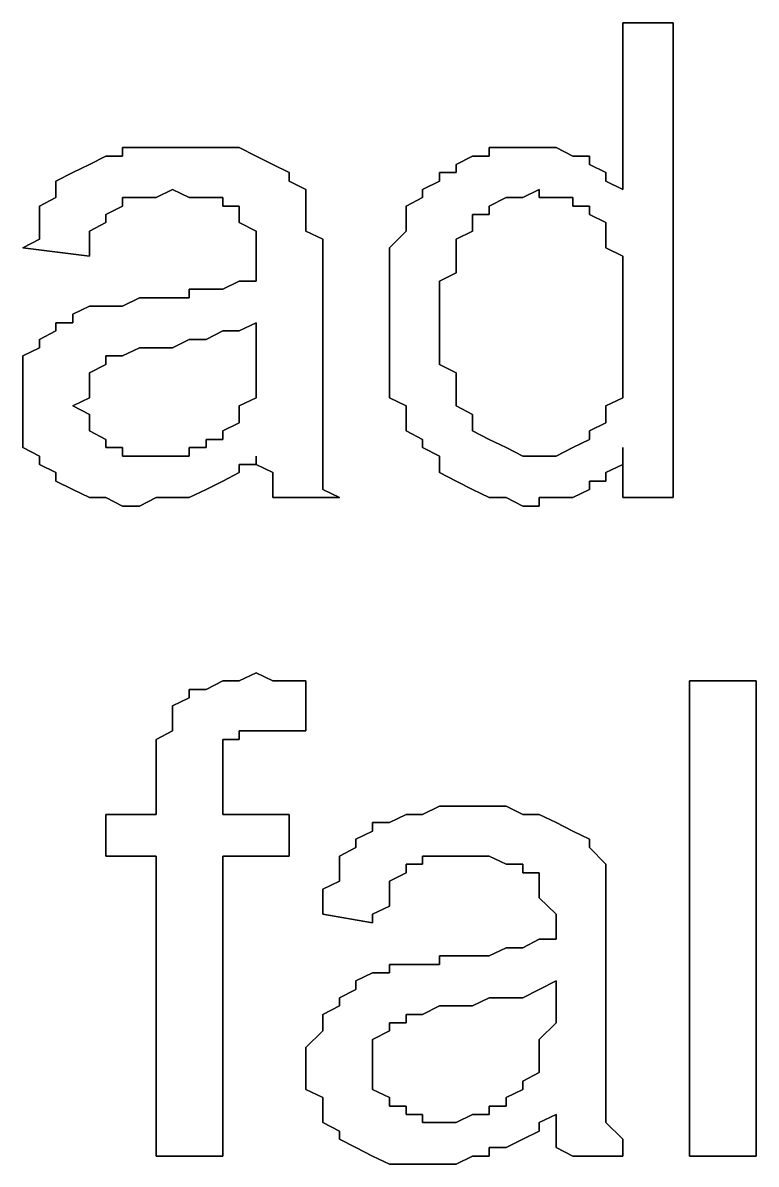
# Model space of a CAD drawing. Header units: metres. Extents: x 2.9 to 42.8, y 1.7 to 28.7.
# Drawn here: x 38.6292 to 38.7844, y 14.9243 to 15.1659 of the extents above; entities that cross this region are included whole.
import ezdxf

# ---------------------------------------------------------------- set-up
doc = ezdxf.new("R2010")
doc.units = ezdxf.units.M
doc.layers.add('GRIS', color=8, linetype='Continuous')

msp = doc.modelspace()

# ---------------------------------------------------------------- linework, layer by layer
at = {"layer": 'GRIS', "lineweight": -3}
for points in [[(38.7668, 15.1659), (38.7562, 15.1659), (38.7668, 15.1659)], [(38.7562, 15.1659), (38.7562, 15.1306), (38.7562, 15.1659)], [(38.7668, 15.0654), (38.7668, 15.1659), (38.7668, 15.0654)], [(38.6539, 15.1395), (38.6503, 15.1395), (38.6539, 15.1395)], [(38.6503, 15.1395), (38.6503, 15.1377), (38.6503, 15.1395)], [(38.6574, 15.1395), (38.6539, 15.1395), (38.6574, 15.1395)], [(38.6609, 15.1395), (38.6574, 15.1395), (38.6609, 15.1395)], [(38.6644, 15.1395), (38.6609, 15.1395), (38.6644, 15.1395)], [(38.668, 15.1395), (38.6644, 15.1395), (38.668, 15.1395)], [(38.6715, 15.1395), (38.668, 15.1395), (38.6715, 15.1395)], [(38.675, 15.1395), (38.6715, 15.1395), (38.675, 15.1395)], [(38.6786, 15.1377), (38.675, 15.1395), (38.6786, 15.1377)], [(38.7315, 15.1395), (38.7279, 15.1395), (38.7315, 15.1395)], [(38.7279, 15.1395), (38.7279, 15.1377), (38.7279, 15.1395)], [(38.735, 15.1395), (38.7315, 15.1395), (38.735, 15.1395)], [(38.7385, 15.1395), (38.735, 15.1395), (38.7385, 15.1395)], [(38.7421, 15.1395), (38.7385, 15.1395), (38.7421, 15.1395)], [(38.7456, 15.1377), (38.7421, 15.1395), (38.7456, 15.1377)], [(38.6468, 15.1377), (38.6433, 15.1359), (38.6468, 15.1377)], [(38.6503, 15.1377), (38.6468, 15.1377), (38.6503, 15.1377)], [(38.6821, 15.1359), (38.6786, 15.1377), (38.6821, 15.1359)], [(38.7244, 15.1377), (38.7209, 15.1359), (38.7244, 15.1377)], [(38.7279, 15.1377), (38.7244, 15.1377), (38.7279, 15.1377)], [(38.7491, 15.1377), (38.7456, 15.1377), (38.7491, 15.1377)], [(38.7491, 15.1359), (38.7491, 15.1377), (38.7491, 15.1359)], [(38.6398, 15.1342), (38.6362, 15.1324), (38.6398, 15.1342)], [(38.6433, 15.1359), (38.6398, 15.1342), (38.6433, 15.1359)], [(38.6856, 15.1342), (38.6821, 15.1359), (38.6856, 15.1342)], [(38.6856, 15.1324), (38.6856, 15.1342), (38.6856, 15.1324)], [(38.7209, 15.1342), (38.7174, 15.1342), (38.7209, 15.1342)], [(38.7174, 15.1342), (38.7174, 15.1324), (38.7174, 15.1342)], [(38.7209, 15.1359), (38.7209, 15.1342), (38.7209, 15.1359)], [(38.7526, 15.1342), (38.7491, 15.1359), (38.7526, 15.1342)], [(38.7526, 15.1324), (38.7526, 15.1342), (38.7526, 15.1324)], [(38.6362, 15.1324), (38.6362, 15.1306), (38.6362, 15.1324)], [(38.6891, 15.1306), (38.6856, 15.1324), (38.6891, 15.1306)], [(38.7174, 15.1324), (38.7138, 15.1306), (38.7174, 15.1324)], [(38.7562, 15.1306), (38.7526, 15.1324), (38.7562, 15.1306)], [(38.6362, 15.1306), (38.6362, 15.1289), (38.6362, 15.1306)], [(38.6574, 15.1289), (38.6609, 15.1306), (38.6574, 15.1289)], [(38.6609, 15.1306), (38.6644, 15.1289), (38.6609, 15.1306)], [(38.6891, 15.1289), (38.6891, 15.1306), (38.6891, 15.1289)], [(38.7138, 15.1306), (38.7138, 15.1289), (38.7138, 15.1306)], [(38.735, 15.1289), (38.7385, 15.1306), (38.735, 15.1289)], [(38.7385, 15.1306), (38.7385, 15.1289), (38.7385, 15.1306)], [(38.6362, 15.1289), (38.6327, 15.1271), (38.6362, 15.1289)], [(38.6327, 15.1271), (38.6327, 15.1253), (38.6327, 15.1271)], [(38.6468, 15.1253), (38.6503, 15.1271), (38.6468, 15.1253)], [(38.6503, 15.1271), (38.6503, 15.1289), (38.6503, 15.1271)], [(38.6503, 15.1289), (38.6539, 15.1289), (38.6503, 15.1289)], [(38.6539, 15.1289), (38.6574, 15.1289), (38.6539, 15.1289)], [(38.6644, 15.1289), (38.668, 15.1289), (38.6644, 15.1289)], [(38.668, 15.1289), (38.6715, 15.1289), (38.668, 15.1289)], [(38.6715, 15.1289), (38.6715, 15.1271), (38.6715, 15.1289)], [(38.6715, 15.1271), (38.675, 15.1271), (38.6715, 15.1271)], [(38.675, 15.1271), (38.675, 15.1253), (38.675, 15.1271)], [(38.6891, 15.1253), (38.6891, 15.1289), (38.6891, 15.1253)], [(38.7138, 15.1289), (38.7103, 15.1271), (38.7138, 15.1289)], [(38.7103, 15.1271), (38.7103, 15.1236), (38.7103, 15.1271)], [(38.7279, 15.1271), (38.7315, 15.1289), (38.7279, 15.1271)], [(38.7279, 15.1253), (38.7279, 15.1271), (38.7279, 15.1253)], [(38.7315, 15.1289), (38.735, 15.1289), (38.7315, 15.1289)], [(38.7385, 15.1289), (38.7421, 15.1289), (38.7385, 15.1289)], [(38.7421, 15.1289), (38.7456, 15.1289), (38.7421, 15.1289)], [(38.7456, 15.1289), (38.7456, 15.1271), (38.7456, 15.1289)], [(38.7456, 15.1271), (38.7491, 15.1271), (38.7456, 15.1271)], [(38.7491, 15.1271), (38.7491, 15.1253), (38.7491, 15.1271)], [(38.6327, 15.1253), (38.6327, 15.1236), (38.6327, 15.1253)], [(38.6468, 15.1236), (38.6468, 15.1253), (38.6468, 15.1236)], [(38.675, 15.1253), (38.675, 15.1236), (38.675, 15.1253)], [(38.6891, 15.1236), (38.6891, 15.1253), (38.6891, 15.1236)], [(38.7244, 15.1236), (38.7244, 15.1253), (38.7244, 15.1236)], [(38.7244, 15.1253), (38.7279, 15.1253), (38.7244, 15.1253)], [(38.7491, 15.1253), (38.7526, 15.1236), (38.7491, 15.1253)], [(38.6327, 15.1236), (38.6327, 15.1201), (38.6327, 15.1236)], [(38.6433, 15.1218), (38.6468, 15.1236), (38.6433, 15.1218)], [(38.6433, 15.1201), (38.6433, 15.1218), (38.6433, 15.1201)], [(38.675, 15.1236), (38.6786, 15.1218), (38.675, 15.1236)], [(38.6786, 15.1218), (38.6786, 15.1201), (38.6786, 15.1218)], [(38.6891, 15.1218), (38.6891, 15.1236), (38.6891, 15.1218)], [(38.6927, 15.1201), (38.6891, 15.1218), (38.6927, 15.1201)], [(38.7103, 15.1218), (38.7068, 15.1183), (38.7103, 15.1218)], [(38.7103, 15.1236), (38.7103, 15.1218), (38.7103, 15.1236)], [(38.7209, 15.1201), (38.7244, 15.1218), (38.7209, 15.1201)], [(38.7244, 15.1218), (38.7244, 15.1236), (38.7244, 15.1218)], [(38.7526, 15.1236), (38.7526, 15.1218), (38.7526, 15.1236)], [(38.7526, 15.1218), (38.7526, 15.1201), (38.7526, 15.1218)], [(38.6327, 15.1201), (38.6292, 15.1183), (38.6327, 15.1201)], [(38.6433, 15.1165), (38.6433, 15.1201), (38.6433, 15.1165)], [(38.6786, 15.1201), (38.6786, 15.1183), (38.6786, 15.1201)], [(38.6927, 15.1183), (38.6927, 15.1201), (38.6927, 15.1183)], [(38.7209, 15.1183), (38.7209, 15.1201), (38.7209, 15.1183)], [(38.7526, 15.1201), (38.7526, 15.1183), (38.7526, 15.1201)], [(38.6292, 15.1183), (38.6433, 15.1165), (38.6292, 15.1183)], [(38.6786, 15.1183), (38.6786, 15.1148), (38.6786, 15.1183)], [(38.6927, 15.1148), (38.6927, 15.1183), (38.6927, 15.1148)], [(38.7068, 15.1183), (38.7068, 15.1165), (38.7068, 15.1183)], [(38.7209, 15.1165), (38.7209, 15.1183), (38.7209, 15.1165)], [(38.7526, 15.1183), (38.7562, 15.1165), (38.7526, 15.1183)], [(38.6786, 15.1148), (38.6786, 15.1112), (38.6786, 15.1148)], [(38.6927, 15.113), (38.6927, 15.1148), (38.6927, 15.113)], [(38.7068, 15.1165), (38.7068, 15.1148), (38.7068, 15.1165)], [(38.7068, 15.1148), (38.7068, 15.1112), (38.7068, 15.1148)], [(38.7209, 15.113), (38.7209, 15.1165), (38.7209, 15.113)], [(38.7562, 15.1165), (38.7562, 15.1148), (38.7562, 15.1165)], [(38.7562, 15.1148), (38.7562, 15.1112), (38.7562, 15.1148)], [(38.6927, 15.0971), (38.6927, 15.113), (38.6927, 15.0971)], [(38.7174, 15.1112), (38.7209, 15.113), (38.7174, 15.1112)], [(38.675, 15.1112), (38.6715, 15.1095), (38.675, 15.1112)], [(38.6786, 15.1112), (38.675, 15.1112), (38.6786, 15.1112)], [(38.7068, 15.1112), (38.7068, 15.1095), (38.7068, 15.1112)], [(38.7174, 15.1095), (38.7174, 15.1112), (38.7174, 15.1095)], [(38.7562, 15.1112), (38.7562, 15.1095), (38.7562, 15.1112)], [(38.6539, 15.1077), (38.6503, 15.1059), (38.6539, 15.1077)], [(38.6574, 15.1077), (38.6539, 15.1077), (38.6574, 15.1077)], [(38.6609, 15.1077), (38.6574, 15.1077), (38.6609, 15.1077)], [(38.6644, 15.1077), (38.6609, 15.1077), (38.6644, 15.1077)], [(38.668, 15.1095), (38.6644, 15.1095), (38.668, 15.1095)], [(38.6644, 15.1095), (38.6644, 15.1077), (38.6644, 15.1095)], [(38.6715, 15.1095), (38.668, 15.1095), (38.6715, 15.1095)], [(38.7068, 15.1095), (38.7068, 15.1077), (38.7068, 15.1095)], [(38.7068, 15.1077), (38.7068, 15.1042), (38.7068, 15.1077)], [(38.7174, 15.1059), (38.7174, 15.1095), (38.7174, 15.1059)], [(38.7562, 15.1095), (38.7562, 15.1077), (38.7562, 15.1095)], [(38.7562, 15.1077), (38.7562, 15.1042), (38.7562, 15.1077)], [(38.6433, 15.1059), (38.6398, 15.1042), (38.6433, 15.1059)], [(38.6468, 15.1059), (38.6433, 15.1059), (38.6468, 15.1059)], [(38.6503, 15.1059), (38.6468, 15.1059), (38.6503, 15.1059)], [(38.7174, 15.1024), (38.7174, 15.1059), (38.7174, 15.1024)], [(38.6398, 15.1042), (38.6398, 15.1024), (38.6398, 15.1042)], [(38.7068, 15.1042), (38.7068, 15.1024), (38.7068, 15.1042)], [(38.7562, 15.1042), (38.7562, 15.1007), (38.7562, 15.1042)], [(38.6362, 15.1007), (38.6327, 15.0989), (38.6362, 15.1007)], [(38.6398, 15.1024), (38.6362, 15.1024), (38.6398, 15.1024)], [(38.6362, 15.1024), (38.6362, 15.1007), (38.6362, 15.1024)], [(38.668, 15.0989), (38.6715, 15.1007), (38.668, 15.0989)], [(38.6715, 15.1007), (38.675, 15.1007), (38.6715, 15.1007)], [(38.675, 15.1007), (38.6786, 15.1024), (38.675, 15.1007)], [(38.6786, 15.1024), (38.6786, 15.0971), (38.6786, 15.1024)], [(38.7068, 15.1024), (38.7068, 15.1007), (38.7068, 15.1024)], [(38.7068, 15.1007), (38.7068, 15.0989), (38.7068, 15.1007)], [(38.7174, 15.0989), (38.7174, 15.1024), (38.7174, 15.0989)], [(38.7562, 15.1007), (38.7562, 15.0989), (38.7562, 15.1007)], [(38.6327, 15.0989), (38.6327, 15.0971), (38.6327, 15.0989)], [(38.6609, 15.0971), (38.6644, 15.0989), (38.6609, 15.0971)], [(38.6644, 15.0989), (38.668, 15.0989), (38.6644, 15.0989)], [(38.7068, 15.0989), (38.7068, 15.0954), (38.7068, 15.0989)], [(38.7174, 15.0971), (38.7174, 15.0989), (38.7174, 15.0971)], [(38.7562, 15.0989), (38.7562, 15.0954), (38.7562, 15.0989)], [(38.6327, 15.0971), (38.6292, 15.0954), (38.6327, 15.0971)], [(38.6292, 15.0954), (38.6292, 15.0936), (38.6292, 15.0954)], [(38.6468, 15.0936), (38.6468, 15.0954), (38.6468, 15.0936)], [(38.6468, 15.0954), (38.6503, 15.0954), (38.6468, 15.0954)], [(38.6503, 15.0954), (38.6539, 15.0971), (38.6503, 15.0954)], [(38.6539, 15.0971), (38.6574, 15.0971), (38.6539, 15.0971)], [(38.6574, 15.0971), (38.6609, 15.0971), (38.6574, 15.0971)], [(38.6786, 15.0971), (38.6786, 15.0936), (38.6786, 15.0971)], [(38.6927, 15.0918), (38.6927, 15.0971), (38.6927, 15.0918)], [(38.7068, 15.0954), (38.7068, 15.0936), (38.7068, 15.0954)], [(38.7174, 15.0936), (38.7174, 15.0971), (38.7174, 15.0936)], [(38.7562, 15.0954), (38.7562, 15.0936), (38.7562, 15.0954)], [(38.6292, 15.0936), (38.6292, 15.0918), (38.6292, 15.0936)], [(38.6433, 15.0918), (38.6468, 15.0936), (38.6433, 15.0918)], [(38.6786, 15.0936), (38.6786, 15.0918), (38.6786, 15.0936)], [(38.7068, 15.0936), (38.7068, 15.0918), (38.7068, 15.0936)], [(38.7209, 15.0918), (38.7174, 15.0936), (38.7209, 15.0918)], [(38.7562, 15.0936), (38.7562, 15.0901), (38.7562, 15.0936)], [(38.6292, 15.0918), (38.6292, 15.0901), (38.6292, 15.0918)], [(38.6433, 15.0883), (38.6433, 15.0918), (38.6433, 15.0883)], [(38.6786, 15.0918), (38.6786, 15.0901), (38.6786, 15.0918)], [(38.6927, 15.0901), (38.6927, 15.0918), (38.6927, 15.0901)], [(38.7068, 15.0918), (38.7068, 15.0883), (38.7068, 15.0918)], [(38.7209, 15.0883), (38.7209, 15.0918), (38.7209, 15.0883)], [(38.6292, 15.0901), (38.6292, 15.0883), (38.6292, 15.0901)], [(38.6292, 15.0883), (38.6292, 15.0848), (38.6292, 15.0883)], [(38.6433, 15.0865), (38.6433, 15.0883), (38.6433, 15.0865)], [(38.6786, 15.0901), (38.6786, 15.0865), (38.6786, 15.0901)], [(38.6927, 15.0865), (38.6927, 15.0901), (38.6927, 15.0865)], [(38.7068, 15.0883), (38.7068, 15.0865), (38.7068, 15.0883)], [(38.7209, 15.0865), (38.7209, 15.0883), (38.7209, 15.0865)], [(38.7562, 15.0901), (38.7562, 15.0883), (38.7562, 15.0901)], [(38.7562, 15.0883), (38.7562, 15.0865), (38.7562, 15.0883)], [(38.6398, 15.0848), (38.6433, 15.0865), (38.6398, 15.0848)], [(38.6786, 15.0865), (38.675, 15.0848), (38.6786, 15.0865)], [(38.6927, 15.083), (38.6927, 15.0865), (38.6927, 15.083)], [(38.7068, 15.0865), (38.7103, 15.0848), (38.7068, 15.0865)], [(38.7209, 15.0848), (38.7209, 15.0865), (38.7209, 15.0848)], [(38.7562, 15.0865), (38.7526, 15.0848), (38.7562, 15.0865)], [(38.6292, 15.0848), (38.6292, 15.083), (38.6292, 15.0848)], [(38.6433, 15.083), (38.6398, 15.0848), (38.6433, 15.083)], [(38.675, 15.0848), (38.675, 15.083), (38.675, 15.0848)], [(38.7103, 15.0848), (38.7103, 15.083), (38.7103, 15.0848)], [(38.7244, 15.083), (38.7209, 15.0848), (38.7244, 15.083)], [(38.7526, 15.0848), (38.7526, 15.083), (38.7526, 15.0848)], [(38.6292, 15.083), (38.6292, 15.0795), (38.6292, 15.083)], [(38.6433, 15.0812), (38.6433, 15.083), (38.6433, 15.0812)], [(38.6433, 15.0795), (38.6433, 15.0812), (38.6433, 15.0795)], [(38.675, 15.0812), (38.6715, 15.0795), (38.675, 15.0812)], [(38.675, 15.083), (38.675, 15.0812), (38.675, 15.083)], [(38.6927, 15.0812), (38.6927, 15.083), (38.6927, 15.0812)], [(38.6927, 15.0795), (38.6927, 15.0812), (38.6927, 15.0795)], [(38.7103, 15.083), (38.7103, 15.0812), (38.7103, 15.083)], [(38.7103, 15.0812), (38.7103, 15.0795), (38.7103, 15.0812)], [(38.7244, 15.0812), (38.7244, 15.083), (38.7244, 15.0812)], [(38.7244, 15.0795), (38.7244, 15.0812), (38.7244, 15.0795)], [(38.7526, 15.0812), (38.7491, 15.0795), (38.7526, 15.0812)], [(38.7526, 15.083), (38.7526, 15.0812), (38.7526, 15.083)], [(38.6292, 15.0795), (38.6292, 15.0777), (38.6292, 15.0795)], [(38.6468, 15.0777), (38.6433, 15.0795), (38.6468, 15.0777)], [(38.6715, 15.0795), (38.6715, 15.0777), (38.6715, 15.0795)], [(38.6927, 15.0777), (38.6927, 15.0795), (38.6927, 15.0777)], [(38.7103, 15.0795), (38.7138, 15.0777), (38.7103, 15.0795)], [(38.7279, 15.0777), (38.7244, 15.0795), (38.7279, 15.0777)], [(38.7491, 15.0795), (38.7491, 15.0777), (38.7491, 15.0795)], [(38.6292, 15.0777), (38.6292, 15.076), (38.6292, 15.0777)], [(38.6292, 15.076), (38.6327, 15.0742), (38.6292, 15.076)], [(38.6468, 15.076), (38.6468, 15.0777), (38.6468, 15.076)], [(38.6503, 15.076), (38.6468, 15.076), (38.6503, 15.076)], [(38.6503, 15.0742), (38.6503, 15.076), (38.6503, 15.0742)], [(38.668, 15.076), (38.6644, 15.076), (38.668, 15.076)], [(38.6644, 15.076), (38.6644, 15.0742), (38.6644, 15.076)], [(38.6715, 15.0777), (38.668, 15.0777), (38.6715, 15.0777)], [(38.668, 15.0777), (38.668, 15.076), (38.668, 15.0777)], [(38.6927, 15.076), (38.6927, 15.0777), (38.6927, 15.076)], [(38.6927, 15.0742), (38.6927, 15.076), (38.6927, 15.0742)], [(38.7138, 15.0777), (38.7138, 15.076), (38.7138, 15.0777)], [(38.7138, 15.076), (38.7174, 15.0742), (38.7138, 15.076)], [(38.7315, 15.076), (38.7279, 15.0777), (38.7315, 15.076)], [(38.735, 15.0742), (38.7315, 15.076), (38.735, 15.0742)], [(38.7456, 15.076), (38.7421, 15.0742), (38.7456, 15.076)], [(38.7491, 15.0777), (38.7456, 15.076), (38.7491, 15.0777)], [(38.7562, 15.0724), (38.7562, 15.076), (38.7562, 15.0724)], [(38.7562, 15.076), (38.7562, 15.0654), (38.7562, 15.076)], [(38.6327, 15.0742), (38.6327, 15.0724), (38.6327, 15.0742)], [(38.6539, 15.0742), (38.6503, 15.0742), (38.6539, 15.0742)], [(38.6574, 15.0742), (38.6539, 15.0742), (38.6574, 15.0742)], [(38.6609, 15.0742), (38.6574, 15.0742), (38.6609, 15.0742)], [(38.6644, 15.0742), (38.6609, 15.0742), (38.6644, 15.0742)], [(38.6786, 15.0742), (38.6786, 15.0724), (38.6786, 15.0742)], [(38.6786, 15.0724), (38.6786, 15.0742), (38.6786, 15.0724)], [(38.6927, 15.0724), (38.6927, 15.0742), (38.6927, 15.0724)], [(38.7174, 15.0742), (38.7174, 15.0724), (38.7174, 15.0742)], [(38.7385, 15.0742), (38.735, 15.0742), (38.7385, 15.0742)], [(38.7421, 15.0742), (38.7385, 15.0742), (38.7421, 15.0742)], [(38.6327, 15.0724), (38.6362, 15.0707), (38.6327, 15.0724)], [(38.675, 15.0707), (38.675, 15.0724), (38.675, 15.0707)], [(38.675, 15.0724), (38.6786, 15.0724), (38.675, 15.0724)], [(38.6786, 15.0724), (38.6821, 15.0707), (38.6786, 15.0724)], [(38.6927, 15.0707), (38.6927, 15.0724), (38.6927, 15.0707)], [(38.7174, 15.0724), (38.7174, 15.0707), (38.7174, 15.0724)], [(38.7526, 15.0707), (38.7562, 15.0724), (38.7526, 15.0707)], [(38.6362, 15.0707), (38.6362, 15.0689), (38.6362, 15.0707)], [(38.6362, 15.0689), (38.6398, 15.0671), (38.6362, 15.0689)], [(38.668, 15.0671), (38.6715, 15.0689), (38.668, 15.0671)], [(38.6715, 15.0689), (38.675, 15.0707), (38.6715, 15.0689)], [(38.6821, 15.0707), (38.6821, 15.0689), (38.6821, 15.0707)], [(38.6821, 15.0689), (38.6821, 15.0654), (38.6821, 15.0689)], [(38.6927, 15.0671), (38.6927, 15.0707), (38.6927, 15.0671)], [(38.7174, 15.0707), (38.7209, 15.0689), (38.7174, 15.0707)], [(38.7209, 15.0689), (38.7244, 15.0671), (38.7209, 15.0689)], [(38.7491, 15.0671), (38.7491, 15.0689), (38.7491, 15.0671)], [(38.7491, 15.0689), (38.7526, 15.0689), (38.7491, 15.0689)], [(38.7526, 15.0689), (38.7526, 15.0707), (38.7526, 15.0689)], [(38.6398, 15.0671), (38.6433, 15.0654), (38.6398, 15.0671)], [(38.6644, 15.0654), (38.668, 15.0671), (38.6644, 15.0654)], [(38.6962, 15.0654), (38.6927, 15.0671), (38.6962, 15.0654)], [(38.7244, 15.0671), (38.7279, 15.0654), (38.7244, 15.0671)], [(38.7456, 15.0654), (38.7491, 15.0671), (38.7456, 15.0654)], [(38.6433, 15.0654), (38.6468, 15.0654), (38.6433, 15.0654)], [(38.6468, 15.0654), (38.6503, 15.0636), (38.6468, 15.0654)], [(38.6539, 15.0636), (38.6574, 15.0654), (38.6539, 15.0636)], [(38.6574, 15.0654), (38.6609, 15.0654), (38.6574, 15.0654)], [(38.6609, 15.0654), (38.6644, 15.0654), (38.6609, 15.0654)], [(38.6821, 15.0654), (38.6962, 15.0654), (38.6821, 15.0654)], [(38.7279, 15.0654), (38.7315, 15.0654), (38.7279, 15.0654)], [(38.7315, 15.0654), (38.735, 15.0636), (38.7315, 15.0654)], [(38.7385, 15.0636), (38.7385, 15.0654), (38.7385, 15.0636)], [(38.7385, 15.0654), (38.7421, 15.0654), (38.7385, 15.0654)], [(38.7421, 15.0654), (38.7456, 15.0654), (38.7421, 15.0654)], [(38.7562, 15.0654), (38.7668, 15.0654), (38.7562, 15.0654)], [(38.6503, 15.0636), (38.6539, 15.0636), (38.6503, 15.0636)], [(38.735, 15.0636), (38.7385, 15.0636), (38.735, 15.0636)], [(38.6786, 15.0283), (38.675, 15.0266), (38.6786, 15.0283)], [(38.6821, 15.0266), (38.6786, 15.0283), (38.6821, 15.0266)], [(38.6715, 15.0266), (38.668, 15.0248), (38.6715, 15.0266)], [(38.675, 15.0266), (38.6715, 15.0266), (38.675, 15.0266)], [(38.6856, 15.0266), (38.6821, 15.0266), (38.6856, 15.0266)], [(38.6891, 15.0266), (38.6856, 15.0266), (38.6891, 15.0266)], [(38.6891, 15.016), (38.6891, 15.0266), (38.6891, 15.016)], [(38.7844, 15.0266), (38.7703, 15.0266), (38.7844, 15.0266)], [(38.7703, 15.0266), (38.7703, 14.926), (38.7703, 15.0266)], [(38.7844, 14.926), (38.7844, 15.0266), (38.7844, 14.926)], [(38.6644, 15.023), (38.6609, 15.0213), (38.6644, 15.023)], [(38.668, 15.0248), (38.6644, 15.0248), (38.668, 15.0248)], [(38.6644, 15.0248), (38.6644, 15.023), (38.6644, 15.0248)], [(38.6609, 15.0213), (38.6609, 15.0195), (38.6609, 15.0213)], [(38.6609, 15.0195), (38.6609, 15.016), (38.6609, 15.0195)], [(38.6609, 15.016), (38.6574, 15.0142), (38.6609, 15.016)], [(38.675, 15.0142), (38.675, 15.016), (38.675, 15.0142)], [(38.675, 15.016), (38.6786, 15.016), (38.675, 15.016)], [(38.6786, 15.016), (38.6821, 15.016), (38.6786, 15.016)], [(38.6821, 15.016), (38.6856, 15.016), (38.6821, 15.016)], [(38.6856, 15.016), (38.6891, 15.016), (38.6856, 15.016)], [(38.6574, 15.0142), (38.6574, 15.0125), (38.6574, 15.0142)], [(38.6715, 15.0125), (38.6715, 15.0142), (38.6715, 15.0125)], [(38.6715, 15.0142), (38.675, 15.0142), (38.6715, 15.0142)], [(38.6574, 15.0125), (38.6574, 15.0089), (38.6574, 15.0125)], [(38.6715, 15.0107), (38.6715, 15.0125), (38.6715, 15.0107)], [(38.6715, 15.0072), (38.6715, 15.0107), (38.6715, 15.0072)], [(38.6574, 15.0089), (38.6574, 15.0054), (38.6574, 15.0089)], [(38.6715, 15.0054), (38.6715, 15.0072), (38.6715, 15.0054)], [(38.6574, 15.0054), (38.6574, 14.9983), (38.6574, 15.0054)], [(38.6715, 14.9983), (38.6715, 15.0054), (38.6715, 14.9983)], [(38.7174, 15.0001), (38.7138, 14.9983), (38.7174, 15.0001)], [(38.7209, 15.0001), (38.7174, 15.0001), (38.7209, 15.0001)], [(38.7244, 15.0001), (38.7209, 15.0001), (38.7244, 15.0001)], [(38.7279, 15.0001), (38.7244, 15.0001), (38.7279, 15.0001)], [(38.7315, 15.0001), (38.7279, 15.0001), (38.7315, 15.0001)], [(38.735, 14.9983), (38.7315, 15.0001), (38.735, 14.9983)], [(38.6574, 14.9983), (38.6468, 14.9983), (38.6574, 14.9983)], [(38.6468, 14.9983), (38.6468, 14.9895), (38.6468, 14.9983)], [(38.6856, 14.9983), (38.6715, 14.9983), (38.6856, 14.9983)], [(38.6856, 14.9895), (38.6856, 14.9983), (38.6856, 14.9895)], [(38.7068, 14.9966), (38.7032, 14.9966), (38.7068, 14.9966)], [(38.7032, 14.9966), (38.7032, 14.9948), (38.7032, 14.9966)], [(38.7103, 14.9983), (38.7068, 14.9966), (38.7103, 14.9983)], [(38.7138, 14.9983), (38.7103, 14.9983), (38.7138, 14.9983)], [(38.7385, 14.9983), (38.735, 14.9983), (38.7385, 14.9983)], [(38.7421, 14.9966), (38.7385, 14.9983), (38.7421, 14.9966)], [(38.7456, 14.9948), (38.7421, 14.9966), (38.7456, 14.9948)], [(38.7032, 14.9948), (38.6997, 14.9931), (38.7032, 14.9948)], [(38.7491, 14.9931), (38.7456, 14.9948), (38.7491, 14.9931)], [(38.6997, 14.9913), (38.6962, 14.9895), (38.6997, 14.9913)], [(38.6997, 14.9931), (38.6997, 14.9913), (38.6997, 14.9931)], [(38.7491, 14.9913), (38.7491, 14.9931), (38.7491, 14.9913)], [(38.7526, 14.9878), (38.7491, 14.9913), (38.7526, 14.9878)], [(38.6468, 14.9895), (38.6574, 14.9895), (38.6468, 14.9895)], [(38.6574, 14.9895), (38.6574, 14.926), (38.6574, 14.9895)], [(38.6715, 14.926), (38.6715, 14.9895), (38.6715, 14.926)], [(38.6715, 14.9895), (38.6856, 14.9895), (38.6715, 14.9895)], [(38.6962, 14.9895), (38.6962, 14.9878), (38.6962, 14.9895)], [(38.7138, 14.9878), (38.7138, 14.9895), (38.7138, 14.9878)], [(38.7138, 14.9895), (38.7174, 14.9895), (38.7138, 14.9895)], [(38.7174, 14.9895), (38.7209, 14.9895), (38.7174, 14.9895)], [(38.7209, 14.9895), (38.7244, 14.9895), (38.7209, 14.9895)], [(38.7244, 14.9895), (38.7279, 14.9895), (38.7244, 14.9895)], [(38.7279, 14.9895), (38.7315, 14.9878), (38.7279, 14.9895)], [(38.6962, 14.9878), (38.6962, 14.9842), (38.6962, 14.9878)], [(38.7103, 14.986), (38.7103, 14.9878), (38.7103, 14.986)], [(38.7103, 14.9878), (38.7138, 14.9878), (38.7103, 14.9878)], [(38.7315, 14.9878), (38.735, 14.9878), (38.7315, 14.9878)], [(38.735, 14.9878), (38.735, 14.986), (38.735, 14.9878)], [(38.7526, 14.986), (38.7526, 14.9878), (38.7526, 14.986)], [(38.6962, 14.9842), (38.6927, 14.9825), (38.6962, 14.9842)], [(38.7068, 14.9842), (38.7103, 14.986), (38.7068, 14.9842)], [(38.7068, 14.9825), (38.7068, 14.9842), (38.7068, 14.9825)], [(38.735, 14.986), (38.7385, 14.986), (38.735, 14.986)], [(38.7385, 14.986), (38.7385, 14.9842), (38.7385, 14.986)], [(38.7385, 14.9842), (38.7385, 14.9825), (38.7385, 14.9842)], [(38.7526, 14.9842), (38.7526, 14.986), (38.7526, 14.9842)], [(38.7526, 14.9825), (38.7526, 14.9842), (38.7526, 14.9825)], [(38.6927, 14.9825), (38.6927, 14.9807), (38.6927, 14.9825)], [(38.7068, 14.9789), (38.7068, 14.9825), (38.7068, 14.9789)], [(38.7385, 14.9825), (38.7385, 14.9807), (38.7385, 14.9825)], [(38.7526, 14.9807), (38.7526, 14.9825), (38.7526, 14.9807)], [(38.6927, 14.9807), (38.6927, 14.9772), (38.6927, 14.9807)], [(38.7385, 14.9807), (38.7421, 14.9772), (38.7385, 14.9807)], [(38.7526, 14.9772), (38.7526, 14.9807), (38.7526, 14.9772)], [(38.6927, 14.9772), (38.7032, 14.9754), (38.6927, 14.9772)], [(38.7032, 14.9772), (38.7068, 14.9789), (38.7032, 14.9772)], [(38.7032, 14.9754), (38.7032, 14.9772), (38.7032, 14.9754)], [(38.7421, 14.9772), (38.7421, 14.9754), (38.7421, 14.9772)], [(38.7526, 14.9754), (38.7526, 14.9772), (38.7526, 14.9754)], [(38.7421, 14.9754), (38.7421, 14.9719), (38.7421, 14.9754)], [(38.7526, 14.9719), (38.7526, 14.9754), (38.7526, 14.9719)], [(38.7315, 14.9701), (38.7279, 14.9684), (38.7315, 14.9701)], [(38.735, 14.9701), (38.7315, 14.9701), (38.735, 14.9701)], [(38.7385, 14.9719), (38.735, 14.9701), (38.7385, 14.9719)], [(38.7421, 14.9719), (38.7385, 14.9719), (38.7421, 14.9719)], [(38.7526, 14.956), (38.7526, 14.9719), (38.7526, 14.956)], [(38.7209, 14.9684), (38.7174, 14.9684), (38.7209, 14.9684)], [(38.7174, 14.9684), (38.7174, 14.9666), (38.7174, 14.9684)], [(38.7244, 14.9684), (38.7209, 14.9684), (38.7244, 14.9684)], [(38.7279, 14.9684), (38.7244, 14.9684), (38.7279, 14.9684)], [(38.7032, 14.9648), (38.6997, 14.9631), (38.7032, 14.9648)], [(38.7068, 14.9648), (38.7032, 14.9648), (38.7068, 14.9648)], [(38.7103, 14.9666), (38.7068, 14.9666), (38.7103, 14.9666)], [(38.7068, 14.9666), (38.7068, 14.9648), (38.7068, 14.9666)], [(38.7138, 14.9666), (38.7103, 14.9666), (38.7138, 14.9666)], [(38.7174, 14.9666), (38.7138, 14.9666), (38.7174, 14.9666)], [(38.6997, 14.9631), (38.6997, 14.9613), (38.6997, 14.9631)], [(38.7385, 14.9613), (38.7421, 14.9631), (38.7385, 14.9613)], [(38.7421, 14.9631), (38.7421, 14.9578), (38.7421, 14.9631)], [(38.6997, 14.9613), (38.6962, 14.9595), (38.6997, 14.9613)], [(38.735, 14.9595), (38.7385, 14.9613), (38.735, 14.9595)], [(38.6962, 14.9578), (38.6927, 14.956), (38.6962, 14.9578)], [(38.6962, 14.9595), (38.6962, 14.9578), (38.6962, 14.9595)], [(38.7138, 14.956), (38.7174, 14.9578), (38.7138, 14.956)], [(38.7174, 14.9578), (38.7209, 14.9578), (38.7174, 14.9578)], [(38.7209, 14.9578), (38.7244, 14.9578), (38.7209, 14.9578)], [(38.7244, 14.9578), (38.7279, 14.9595), (38.7244, 14.9578)], [(38.7279, 14.9595), (38.7315, 14.9595), (38.7279, 14.9595)], [(38.7315, 14.9595), (38.735, 14.9595), (38.7315, 14.9595)], [(38.7421, 14.9578), (38.7421, 14.9542), (38.7421, 14.9578)], [(38.6927, 14.956), (38.6927, 14.9542), (38.6927, 14.956)], [(38.7103, 14.9542), (38.7103, 14.956), (38.7103, 14.9542)], [(38.7103, 14.956), (38.7138, 14.956), (38.7103, 14.956)], [(38.7526, 14.9525), (38.7526, 14.956), (38.7526, 14.9525)], [(38.6927, 14.9542), (38.6927, 14.9525), (38.6927, 14.9542)], [(38.7068, 14.9525), (38.7068, 14.9542), (38.7068, 14.9525)], [(38.7068, 14.9542), (38.7103, 14.9542), (38.7068, 14.9542)], [(38.7421, 14.9542), (38.7385, 14.9507), (38.7421, 14.9542)], [(38.6927, 14.9525), (38.6891, 14.949), (38.6927, 14.9525)], [(38.7032, 14.9507), (38.7068, 14.9525), (38.7032, 14.9507)], [(38.7032, 14.949), (38.7032, 14.9507), (38.7032, 14.949)], [(38.7385, 14.9507), (38.7385, 14.949), (38.7385, 14.9507)], [(38.7526, 14.949), (38.7526, 14.9525), (38.7526, 14.949)], [(38.6891, 14.949), (38.6891, 14.9472), (38.6891, 14.949)], [(38.7032, 14.9472), (38.7032, 14.949), (38.7032, 14.9472)], [(38.7385, 14.949), (38.7385, 14.9472), (38.7385, 14.949)], [(38.7526, 14.9454), (38.7526, 14.949), (38.7526, 14.9454)], [(38.6891, 14.9472), (38.6891, 14.9454), (38.6891, 14.9472)], [(38.6891, 14.9454), (38.6891, 14.9419), (38.6891, 14.9454)], [(38.7032, 14.9454), (38.7032, 14.9472), (38.7032, 14.9454)], [(38.7032, 14.9437), (38.7032, 14.9454), (38.7032, 14.9437)], [(38.7385, 14.9472), (38.7385, 14.9454), (38.7385, 14.9472)], [(38.7385, 14.9454), (38.7385, 14.9437), (38.7385, 14.9454)], [(38.7526, 14.9437), (38.7526, 14.9454), (38.7526, 14.9437)], [(38.7032, 14.9401), (38.7032, 14.9437), (38.7032, 14.9401)], [(38.7385, 14.9437), (38.735, 14.9419), (38.7385, 14.9437)], [(38.7526, 14.9401), (38.7526, 14.9437), (38.7526, 14.9401)], [(38.6891, 14.9419), (38.6891, 14.9401), (38.6891, 14.9419)], [(38.735, 14.9419), (38.735, 14.9401), (38.735, 14.9419)], [(38.6891, 14.9401), (38.6927, 14.9384), (38.6891, 14.9401)], [(38.6927, 14.9384), (38.6927, 14.9348), (38.6927, 14.9384)], [(38.7068, 14.9384), (38.7032, 14.9401), (38.7068, 14.9384)], [(38.7068, 14.9366), (38.7068, 14.9384), (38.7068, 14.9366)], [(38.735, 14.9401), (38.7315, 14.9384), (38.735, 14.9401)], [(38.7315, 14.9384), (38.7315, 14.9366), (38.7315, 14.9384)], [(38.7526, 14.9384), (38.7526, 14.9401), (38.7526, 14.9384)], [(38.7526, 14.9366), (38.7526, 14.9384), (38.7526, 14.9366)], [(38.7103, 14.9366), (38.7068, 14.9366), (38.7103, 14.9366)], [(38.7103, 14.9348), (38.7103, 14.9366), (38.7103, 14.9348)], [(38.7315, 14.9366), (38.7279, 14.9366), (38.7315, 14.9366)], [(38.7279, 14.9366), (38.7279, 14.9348), (38.7279, 14.9366)], [(38.7526, 14.9348), (38.7526, 14.9366), (38.7526, 14.9348)], [(38.6927, 14.9348), (38.6927, 14.9331), (38.6927, 14.9348)], [(38.7138, 14.9348), (38.7103, 14.9348), (38.7138, 14.9348)], [(38.7138, 14.9331), (38.7138, 14.9348), (38.7138, 14.9331)], [(38.7244, 14.9348), (38.7209, 14.9331), (38.7244, 14.9348)], [(38.7279, 14.9348), (38.7244, 14.9348), (38.7279, 14.9348)], [(38.7385, 14.9331), (38.7421, 14.9348), (38.7385, 14.9331)], [(38.7421, 14.9348), (38.7421, 14.9331), (38.7421, 14.9348)], [(38.7526, 14.9331), (38.7526, 14.9348), (38.7526, 14.9331)], [(38.6927, 14.9331), (38.6962, 14.9313), (38.6927, 14.9331)], [(38.6962, 14.9313), (38.6962, 14.9296), (38.6962, 14.9313)], [(38.7174, 14.9331), (38.7138, 14.9331), (38.7174, 14.9331)], [(38.7209, 14.9331), (38.7174, 14.9331), (38.7209, 14.9331)], [(38.735, 14.9296), (38.7385, 14.9313), (38.735, 14.9296)], [(38.7385, 14.9313), (38.7385, 14.9331), (38.7385, 14.9313)], [(38.7421, 14.9331), (38.7421, 14.9296), (38.7421, 14.9331)], [(38.7562, 14.9296), (38.7526, 14.9331), (38.7562, 14.9296)], [(38.6962, 14.9296), (38.6997, 14.9278), (38.6962, 14.9296)], [(38.7315, 14.9278), (38.735, 14.9296), (38.7315, 14.9278)], [(38.7421, 14.9296), (38.7421, 14.9278), (38.7421, 14.9296)], [(38.7562, 14.9278), (38.7562, 14.9296), (38.7562, 14.9278)], [(38.6997, 14.9278), (38.7032, 14.926), (38.6997, 14.9278)], [(38.7279, 14.926), (38.7279, 14.9278), (38.7279, 14.926)], [(38.7279, 14.9278), (38.7315, 14.9278), (38.7279, 14.9278)], [(38.7421, 14.9278), (38.7456, 14.926), (38.7421, 14.9278)], [(38.7562, 14.926), (38.7562, 14.9278), (38.7562, 14.926)], [(38.6574, 14.926), (38.6715, 14.926), (38.6574, 14.926)], [(38.7032, 14.926), (38.7068, 14.9243), (38.7032, 14.926)], [(38.7068, 14.9243), (38.7103, 14.9243), (38.7068, 14.9243)], [(38.7103, 14.9243), (38.7138, 14.9243), (38.7103, 14.9243)], [(38.7138, 14.9243), (38.7174, 14.9243), (38.7138, 14.9243)], [(38.7174, 14.9243), (38.7209, 14.9243), (38.7174, 14.9243)], [(38.7209, 14.9243), (38.7244, 14.926), (38.7209, 14.9243)], [(38.7244, 14.926), (38.7279, 14.926), (38.7244, 14.926)], [(38.7456, 14.926), (38.7562, 14.926), (38.7456, 14.926)], [(38.7703, 14.926), (38.7844, 14.926), (38.7703, 14.926)]]:
    msp.add_lwpolyline(points, dxfattribs=at)

doc.saveas('drawing.dxf')
